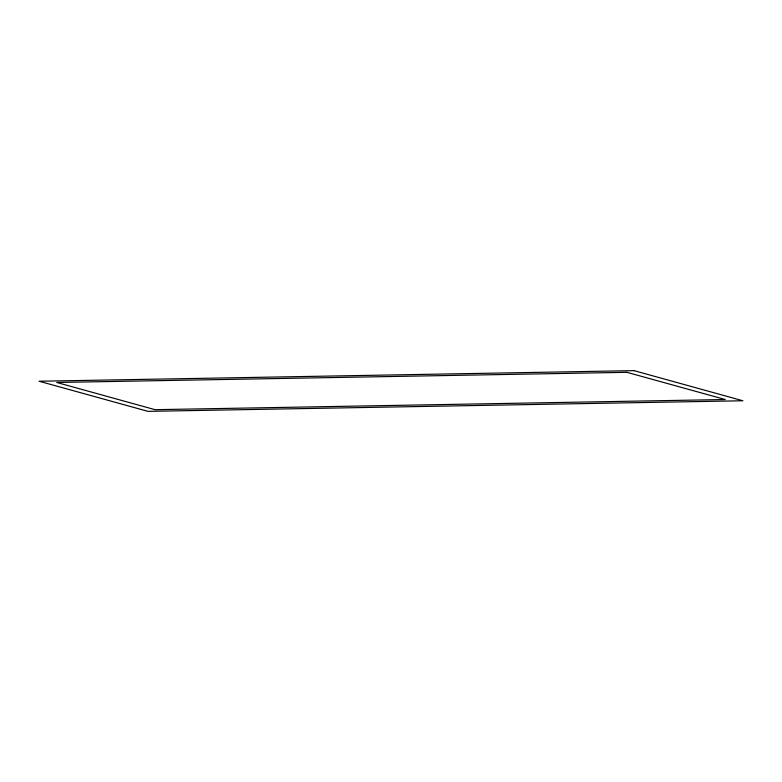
<?xml version="1.0" encoding="UTF-8"?>
<svg xmlns="http://www.w3.org/2000/svg" width="782" height="782" viewBox="0 0 782 782"><rect width="100%" height="100%" fill="white"/><g stroke="black" fill="none" stroke-linecap="round" stroke-linejoin="round"><path stroke-width="1.17" d="M633.997 370.639L39.1 381.235L148.003 411.361L742.9 400.765L633.997 370.639M626.91 372.32L56.744 382.476L155.09 409.68L725.256 399.524L626.91 372.32"/></g></svg>
